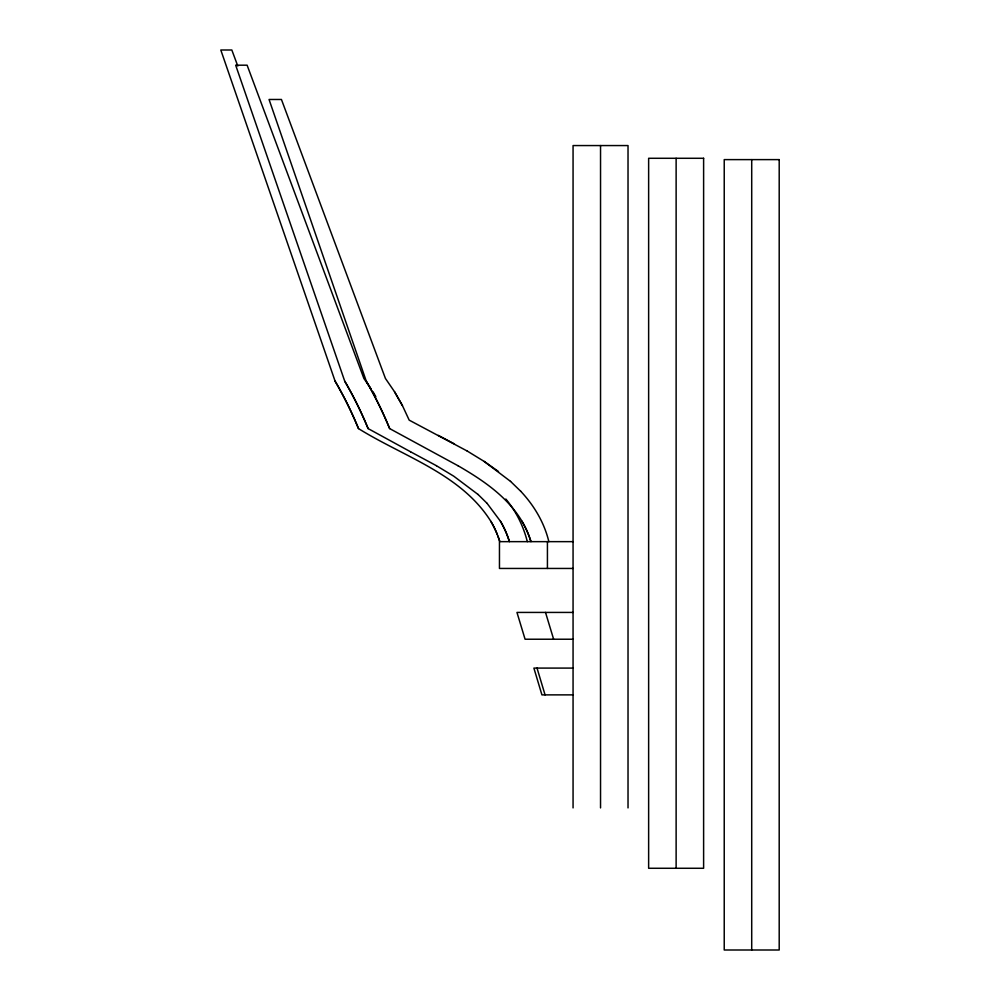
<?xml version="1.0" encoding="UTF-8"?>
<svg xmlns="http://www.w3.org/2000/svg" width="1000" height="1000" viewBox="0 0 1000 1000"><rect width="100%" height="100%" fill="white"/><g stroke="black" fill="none" stroke-linecap="round" stroke-linejoin="round"><path stroke-width="1.5" d="M573.062 541.65L499.462 541.65L499.462 568.45L573.062 568.45M573.062 612.425L516.962 612.425L525.075 639.225L573.062 639.225M573.062 668.088L533.888 668.088L541.925 694.875L573.062 694.875M467.2 451.025L409.188 420.138L402.438 405.613L394.5 391.688L385.425 378.45L281.438 99.475L269.05 99.475L366.287 381.2A386.75 381.637 0 0 1 389.65 428.587L458.075 465.775M410.55 451.775L368.113 428.587A381.613 380.125 0 0 0 344.738 381.2L235.675 65.188L247.113 65.188L363.888 378.45L371.312 389.275M438.275 435.387L454.425 443.9M410.525 451.763L436.413 465.7M237.8 66.062L231.825 50L220.8 50L335.112 381.2A379.663 379.562 0 0 1 358.488 428.587C403.8 456.838 460.988 473.862 490.825 521.287A94.763 94.738 0 0 1 497.337 534.65M458.038 465.75C482.475 479.875 507.113 496.388 521.9 521.125A96.337 95.288 0 0 1 530.95 541.65A96.7 95.412 0 0 0 521.912 521.125M436.388 465.688L453.725 476.175L478.05 494.462M467.15 451L484.2 461.45L510.562 481.413M484.2 461.45L498.5 471.525M510.513 481.362L520.712 491.262M478.05 494.45L487.113 503.387M520.662 491.2C534.012 505.4 544.3 522.612 548.85 541.65M505.825 499.025C516.112 511.362 523.425 526.062 527.312 541.65M487.1 503.375L500.425 521.225A95.3 94.925 0 0 1 509.412 541.65A95.512 95 0 0 0 500.425 521.225M394.5 391.688L402.438 405.613M372.962 391.675L375.85 396.737M545.513 612.425L553.625 639.225M537.025 668.088L545.062 694.875M751.712 159.613L751.712 950M676.125 158.287L676.125 868.275M628.025 807.913L628.025 145.562L573.062 145.562L573.062 807.913M600.538 145.562L600.538 807.913M547.425 541.65L547.425 568.45M366.287 381.2A385.45 381.25 0 0 1 389.65 428.587M344.738 381.2A382.413 380.363 0 0 1 368.113 428.587M497.863 536.025A94.763 94.738 0 0 1 499.787 541.65A94.838 94.763 0 0 0 490.825 521.287M335.112 381.2A379.925 379.637 0 0 1 358.488 428.587M703.612 158.287L648.637 158.287L648.637 868.275L703.612 868.275L703.612 158.287M779.2 159.613L724.225 159.613L724.225 950L779.2 950L779.2 159.613"/></g></svg>
